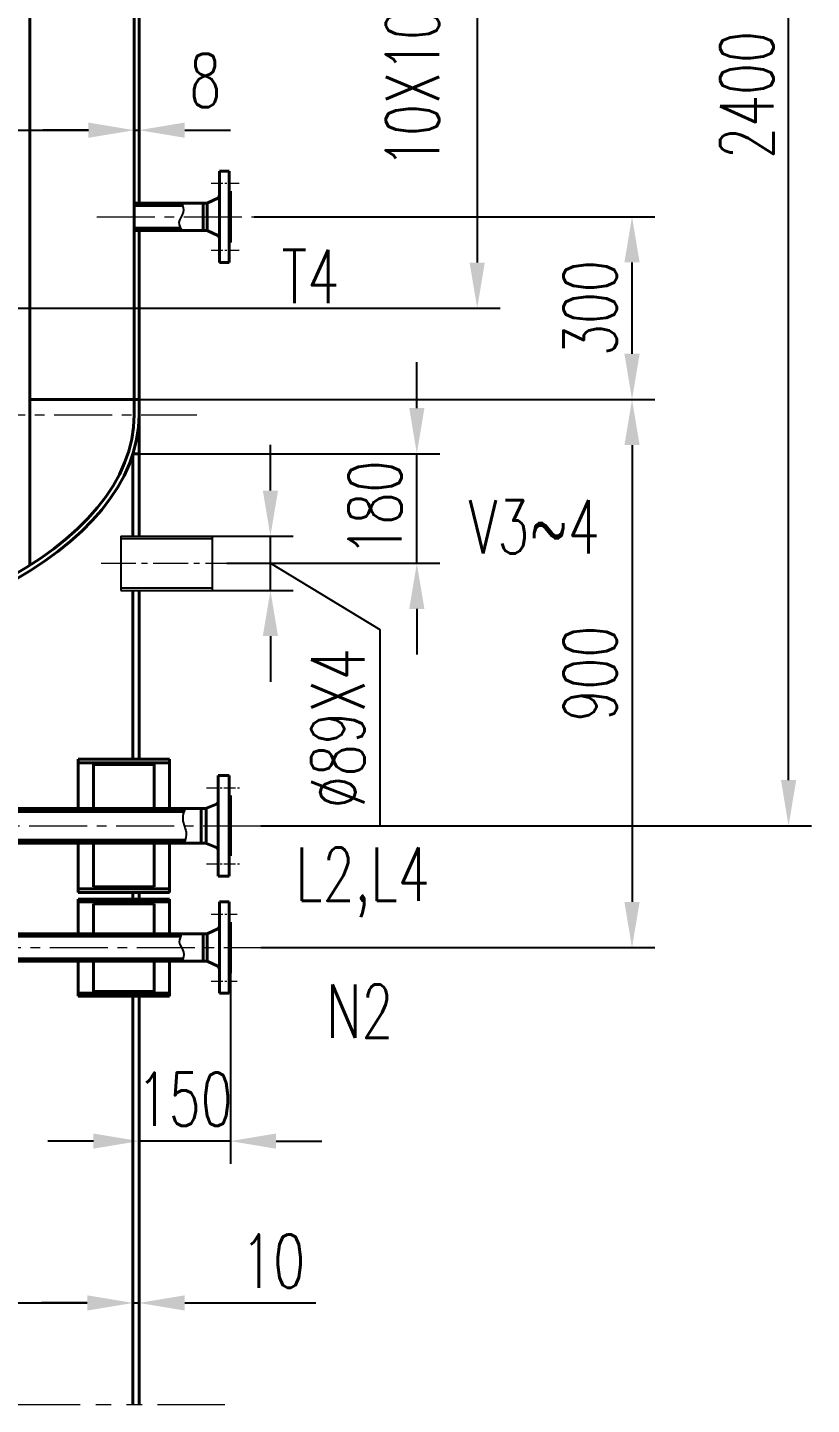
# Model space of a CAD drawing. Header units: millimetres. Extents: x -62352 to -47502, y -30131 to -9106.
# Drawn here: x -58267 to -56980, y -26354 to -24093 of the extents above; entities that cross this region are included whole.
import ezdxf
from ezdxf.enums import TextEntityAlignment as Align

# ---------------------------------------------------------------- set-up
doc = ezdxf.new("R2010")
doc.units = ezdxf.units.MM
doc.header["$PDMODE"] = 33
doc.header["$PDSIZE"] = 5
for name, pattern in [('ACAD_ISO10W100', [18, 12, -3, 0, -3]), ('ACAD_ISO12W100', [21, 12, -3, 0, -3, 0, -3]), ('CENTER2', [28.575, 19.05, -3.175, 3.175, -3.175]), ('PHANTOM2', [31.75, 15.875, -3.175, 3.175, -3.175, 3.175, -3.175])]:
    doc.linetypes.add(name, pattern=pattern)
for name, color, linetype in [('1轮廓实线层', 7, 'Continuous'), ('2细线层', 4, 'Continuous'), ('尺寸线', 4, 'Continuous'), ('文字层', 3, 'Continuous')]:
    doc.layers.add(name, color=color, linetype=linetype)
for name, color, linetype, lineweight in [('中心线', 1, 'ACAD_ISO10W100', 18), ('双点划线', 3, 'ACAD_ISO12W100', 18), ('实线', 7, 'Continuous', 40)]:
    doc.layers.add(name, color=color, linetype=linetype, lineweight=lineweight)
doc.styles.add('工程', font='romans.shx', dxfattribs={"width": 0.7, "bigfont": 'hztxt.shx'})
doc.dimstyles.new('工程25', dxfattribs={"dimscale": 25, "dimtxt": 3.5, "dimasz": 3, "dimexe": 1.5, "dimexo": 0, "dimgap": 1, "dimtad": 1, "dimzin": 12, "dimdsep": 46, "dimtxsty": '工程', "dimcen": 0, "dimazin": 2, "dimtp": 0.5, "dimtm": 0.5, "dimtfac": 1, "dimtmove": 0, "dimatfit": 3, "dimfxl": 0, "dimarcsym": 0})

# ---------------------------------------------------------------- blocks, each defined once
blk = doc.blocks.new('*D137')
at = {"layer": '2细线层', "color": 0, "lineweight": -2}
for p, q in [((-58084.4, -24703.3), (-57237.5, -24703.3)), ((-57275, -24778.3), (-57275, -25528.3)), ((-57884.2, -25603.3), (-57237.5, -25603.3))]:
    blk.add_line(p, q, dxfattribs=at)
at = {"layer": '2细线层', "color": 0}
for points in [[(-57287.5, -24778.3), (-57262.5, -24778.3), (-57275, -24703.3)], [(-57287.5, -25528.3), (-57262.5, -25528.3), (-57275, -25603.3)]]:
    blk.add_solid(points, dxfattribs=at)
at = {"layer": 'Defpoints', "color": 0}
for p in [(-58084.4, -24703.3), (-57884.2, -25603.3), (-57275, -25603.3)]:
    blk.add_point(p, dxfattribs=at)
at = {"layer": '2细线层', "color": 0, "insert": (-57343.8, -25153.3), "char_height": 87.5, "attachment_point": 5, "rotation": 90, "style": '工程'}
blk.add_mtext('900', dxfattribs=at)
blk = doc.blocks.new('*D150')
at = {"layer": '2细线层', "color": 0, "lineweight": -2}
for p, q in [((-57628.3, -24717.3), (-57628.3, -24642.3)), ((-58084.4, -24792.3), (-57590.8, -24792.3)), ((-57628.3, -24972.3), (-57628.3, -24792.3)), ((-57940.4, -24972.3), (-57590.8, -24972.3)), ((-57628.3, -25047.3), (-57628.3, -25122.3))]:
    blk.add_line(p, q, dxfattribs=at)
at = {"layer": '2细线层', "color": 0}
for points in [[(-57640.8, -24717.3), (-57615.8, -24717.3), (-57628.3, -24792.3)], [(-57640.8, -25047.3), (-57615.8, -25047.3), (-57628.3, -24972.3)]]:
    blk.add_solid(points, dxfattribs=at)
at = {"layer": 'Defpoints', "color": 0}
for p in [(-58084.4, -24792.3), (-57628.3, -24792.3), (-57940.4, -24972.3)]:
    blk.add_point(p, dxfattribs=at)
at = {"layer": '2细线层', "color": 0, "insert": (-57697, -24882.3), "char_height": 87.5, "attachment_point": 5, "rotation": 90, "style": '工程'}
blk.add_mtext('180', dxfattribs=at)
blk = doc.blocks.new('*D153')
at = {"layer": 'Defpoints', "color": 0}
for p in [(-59690.4, -26186.8), (-58094.4, -26186.8), (-58094.4, -26186.8)]:
    blk.add_point(p, dxfattribs=at)
at = {"layer": '尺寸线', "color": 0, "lineweight": -2}
for p, q in [((-58094.4, -26186.8), (-58094.4, -26149.3)), ((-59690.4, -26186.8), (-59690.4, -26224.3)), ((-59615.4, -26186.8), (-58169.4, -26186.8))]:
    blk.add_line(p, q, dxfattribs=at)
at = {"layer": '尺寸线', "color": 0}
for points in [[(-59615.4, -26174.3), (-59615.4, -26199.3), (-59690.4, -26186.8)], [(-58169.4, -26174.3), (-58169.4, -26199.3), (-58094.4, -26186.8)]]:
    blk.add_solid(points, dxfattribs=at)
at = {"layer": '尺寸线', "color": 0, "insert": (-58892.4, -26118.1), "char_height": 87.5, "attachment_point": 5, "style": '工程'}
blk.add_mtext('%%C1596', dxfattribs=at)
blk = doc.blocks.new('*D154')
at = {"layer": 'Defpoints', "color": 0}
for p in [(-58094.4, -26149.3), (-58084.4, -26149.3), (-58084.4, -26186.8)]:
    blk.add_point(p, dxfattribs=at)
at = {"layer": '尺寸线', "color": 0, "lineweight": -2}
for p, q in [((-58094.4, -26149.3), (-58094.4, -26224.3)), ((-58084.4, -26149.3), (-58084.4, -26224.3)), ((-58169.4, -26186.8), (-58244.4, -26186.8)), ((-58094.4, -26186.8), (-58084.4, -26186.8)), ((-58009.4, -26186.8), (-57794, -26186.8))]:
    blk.add_line(p, q, dxfattribs=at)
at = {"layer": '尺寸线', "color": 0}
for points in [[(-58169.4, -26174.3), (-58169.4, -26199.3), (-58094.4, -26186.8)], [(-58009.4, -26174.3), (-58009.4, -26199.3), (-58084.4, -26186.8)]]:
    blk.add_solid(points, dxfattribs=at)
at = {"layer": '尺寸线', "color": 0, "insert": (-57864.2, -26118.1), "char_height": 87.5, "attachment_point": 5, "style": '工程'}
blk.add_mtext('10', dxfattribs=at)
blk = doc.blocks.new('*D164')
at = {"layer": 'Defpoints', "color": 0}
for p in [(-57895.2, -24403.3), (-57275, -24403.3), (-58084.4, -24703.3)]:
    blk.add_point(p, dxfattribs=at)
at = {"layer": '尺寸线', "color": 0, "lineweight": -2}
for p, q in [((-57895.2, -24403.3), (-57237.5, -24403.3)), ((-57275, -24628.3), (-57275, -24478.3)), ((-58084.4, -24703.3), (-57237.5, -24703.3))]:
    blk.add_line(p, q, dxfattribs=at)
at = {"layer": '尺寸线', "color": 0}
for points in [[(-57287.5, -24478.3), (-57262.5, -24478.3), (-57275, -24403.3)], [(-57287.5, -24628.3), (-57262.5, -24628.3), (-57275, -24703.3)]]:
    blk.add_solid(points, dxfattribs=at)
at = {"layer": '尺寸线', "color": 0, "insert": (-57343.8, -24553.3), "char_height": 87.5, "attachment_point": 5, "rotation": 90, "style": '工程'}
blk.add_mtext('300', dxfattribs=at)
blk = doc.blocks.new('*D165')
at = {"layer": 'Defpoints', "color": 0}
for p in [(-58342.4, -23553.3), (-58342.4, -24553.5), (-57529.2, -24553.5)]:
    blk.add_point(p, dxfattribs=at)
at = {"layer": '尺寸线', "color": 0, "lineweight": -2}
for p, q in [((-58342.4, -23553.3), (-57491.7, -23553.3)), ((-57529.2, -23628.3), (-57529.2, -24478.5)), ((-58342.4, -24553.5), (-57491.7, -24553.5))]:
    blk.add_line(p, q, dxfattribs=at)
at = {"layer": '尺寸线', "color": 0}
for points in [[(-57541.7, -23628.3), (-57516.7, -23628.3), (-57529.2, -23553.3)], [(-57541.7, -24478.5), (-57516.7, -24478.5), (-57529.2, -24553.5)]]:
    blk.add_solid(points, dxfattribs=at)
at = {"layer": '尺寸线', "color": 0, "insert": (-57620.9, -23989.8), "char_height": 87.5, "attachment_point": 5, "rotation": 90, "style": '工程'}
blk.add_mtext('10X100(=1000)', dxfattribs=at)
blk = doc.blocks.new('*D179')
at = {"layer": 'Defpoints', "color": 0}
for p in [(-58092.4, -24261.1), (-59692.4, -24382.9), (-58092.4, -24380.8)]:
    blk.add_point(p, dxfattribs=at)
at = {"layer": '尺寸线', "color": 0, "lineweight": -2}
for p, q in [((-59692.4, -24382.9), (-59692.4, -24223.6)), ((-58092.4, -24380.8), (-58092.4, -24223.6)), ((-59617.4, -24261.1), (-58167.4, -24261.1))]:
    blk.add_line(p, q, dxfattribs=at)
at = {"layer": '尺寸线', "color": 0}
for points in [[(-59617.4, -24248.6), (-59617.4, -24273.6), (-59692.4, -24261.1)], [(-58167.4, -24248.6), (-58167.4, -24273.6), (-58092.4, -24261.1)]]:
    blk.add_solid(points, dxfattribs=at)
at = {"layer": '尺寸线', "color": 0, "insert": (-58892.4, -24192.3), "char_height": 87.5, "attachment_point": 5, "style": '工程'}
blk.add_mtext('%%c1600', dxfattribs=at)
blk = doc.blocks.new('*D180')
at = {"layer": 'Defpoints', "color": 0}
for p in [(-58092.4, -24237.2), (-58084.4, -24261.1), (-58084.4, -24324.1)]:
    blk.add_point(p, dxfattribs=at)
at = {"layer": '尺寸线', "color": 0, "lineweight": -2}
for p, q in [((-58092.4, -24237.2), (-58092.4, -24298.6)), ((-58084.4, -24324.1), (-58084.4, -24223.6)), ((-58167.4, -24261.1), (-58242.4, -24261.1)), ((-58092.4, -24261.1), (-58084.4, -24261.1)), ((-58009.4, -24261.1), (-57934.4, -24261.1))]:
    blk.add_line(p, q, dxfattribs=at)
at = {"layer": '尺寸线', "color": 0}
for points in [[(-58167.4, -24248.6), (-58167.4, -24273.6), (-58092.4, -24261.1)], [(-58009.4, -24248.6), (-58009.4, -24273.6), (-58084.4, -24261.1)]]:
    blk.add_solid(points, dxfattribs=at)
at = {"layer": '尺寸线', "color": 0, "insert": (-57975.7, -24179.3), "char_height": 87.5, "attachment_point": 5, "style": '工程'}
blk.add_mtext('8', dxfattribs=at)
blk = doc.blocks.new('*D182')
at = {"layer": 'Defpoints', "color": 0}
for p in [(-57934.4, -25645.3), (-58084.4, -25824.7), (-58084.4, -25921.1)]:
    blk.add_point(p, dxfattribs=at)
at = {"layer": '尺寸线', "color": 0, "lineweight": -2}
for p, q in [((-57934.4, -25645.3), (-57934.4, -25958.6)), ((-58084.4, -25824.7), (-58084.4, -25958.6)), ((-58159.4, -25921.1), (-58234.4, -25921.1)), ((-57934.4, -25921.1), (-58084.4, -25921.1)), ((-57859.4, -25921.1), (-57784.4, -25921.1))]:
    blk.add_line(p, q, dxfattribs=at)
at = {"layer": '尺寸线', "color": 0}
for points in [[(-58159.4, -25908.6), (-58159.4, -25933.6), (-58084.4, -25921.1)], [(-57859.4, -25908.6), (-57859.4, -25933.6), (-57934.4, -25921.1)]]:
    blk.add_solid(points, dxfattribs=at)
at = {"layer": '尺寸线', "color": 0, "insert": (-58009.4, -25852.4), "char_height": 87.5, "attachment_point": 5, "style": '工程'}
blk.add_mtext('150', dxfattribs=at)
blk = doc.blocks.new('*D186')
at = {"layer": '2细线层', "color": 0, "lineweight": -2}
for p, q in [((-57868.7, -24852.8), (-57868.7, -24777.8)), ((-57964.4, -24927.8), (-57831.2, -24927.8)), ((-57868.7, -25016.8), (-57868.7, -24927.8)), ((-57868.7, -25016.8), (-57868.7, -24927.8)), ((-57868.7, -24972.3), (-57689.3, -25081)), ((-57964.4, -25016.8), (-57831.2, -25016.8)), ((-57868.7, -25091.8), (-57868.7, -25166.8)), ((-57689.3, -25081), (-57689.3, -25405.2))]:
    blk.add_line(p, q, dxfattribs=at)
at = {"layer": '2细线层', "color": 0}
for points in [[(-57881.2, -24852.8), (-57856.2, -24852.8), (-57868.7, -24927.8)], [(-57881.2, -25091.8), (-57856.2, -25091.8), (-57868.7, -25016.8)]]:
    blk.add_solid(points, dxfattribs=at)
at = {"layer": 'Defpoints', "color": 0}
for p in [(-57964.4, -24927.8), (-57868.7, -24927.8), (-57964.4, -25016.8)]:
    blk.add_point(p, dxfattribs=at)
at = {"layer": '2细线层', "color": 0, "insert": (-57758, -25243.1), "char_height": 87.5, "attachment_point": 5, "rotation": 90, "style": '工程'}
blk.add_mtext('%%C89X4', dxfattribs=at)
blk = doc.blocks.new('*D187')
at = {"layer": 'Defpoints', "color": 0}
for p in [(-57889.6, -23003.3), (-57017.9, -23003.3), (-57884.2, -25403.3)]:
    blk.add_point(p, dxfattribs=at)
at = {"layer": '尺寸线', "color": 0, "lineweight": -2}
for p, q in [((-57889.6, -23003.3), (-56980.4, -23003.3)), ((-57017.9, -25328.3), (-57017.9, -23078.3)), ((-57884.2, -25403.3), (-56980.4, -25403.3))]:
    blk.add_line(p, q, dxfattribs=at)
at = {"layer": '尺寸线', "color": 0}
for points in [[(-57030.4, -23078.3), (-57005.4, -23078.3), (-57017.9, -23003.3)], [(-57030.4, -25328.3), (-57005.4, -25328.3), (-57017.9, -25403.3)]]:
    blk.add_solid(points, dxfattribs=at)
at = {"layer": '尺寸线', "color": 0, "insert": (-57086.6, -24203.3), "char_height": 87.5, "attachment_point": 5, "rotation": 90, "style": '工程'}
blk.add_mtext('2400', dxfattribs=at)

msp = doc.modelspace()

# ---------------------------------------------------------------- linework, layer by layer
at = {"layer": '1轮廓实线层'}
for p, q in [((-58114.383, -24927.804), (-57964.383, -24927.804)), ((-58114.383, -24927.804), (-58114.383, -25016.804)), ((-58114.383, -24931.804), (-57964.383, -24931.804)), ((-57964.383, -24927.804), (-57964.383, -25016.804)), ((-58114.383, -25012.804), (-57964.383, -25012.804)), ((-58114.383, -25016.804), (-57964.383, -25016.804))]:
    msp.add_line(p, q, dxfattribs=at)
at = {"layer": '2细线层'}
for points in [[(-58013.68, -24425.812), (-58018.462, -24412.869), (-58011.285, -24395.776), (-58014.077, -24380.812)], [(-58008.823, -25374.812), (-58012.762, -25392.021), (-58007.232, -25413.679), (-58009.53, -25431.812)], [(-58013.68, -25580.812), (-58018.462, -25593.756), (-58011.285, -25610.849), (-58014.077, -25625.812)]]:
    msp.add_spline(points, degree=3, dxfattribs=at)
at = {"layer": '中心线', "linetype": 'CENTER2'}
for p, q in [((-57965.853, -24348.312), (-57920.15, -24348.312)), ((-57965.853, -24458.312), (-57920.15, -24458.312)), ((-57973.497, -25340.812), (-57919.479, -25340.812)), ((-57973.497, -25465.812), (-57919.479, -25465.812)), ((-57965.853, -25548.312), (-57923.202, -25548.312)), ((-57965.853, -25658.312), (-57923.202, -25658.312))]:
    msp.add_line(p, q, dxfattribs=at)
at = {"layer": '中心线', "linetype": 'CENTER2', "ltscale": 5}
for p, q in [((-58153.962, -24403.312), (-57895.237, -24403.312)), ((-59795.388, -24728.312), (-57989.379, -24728.312)), ((-58979.016, -25403.312), (-57884.222, -25403.312)), ((-58802.383, -25603.312), (-57884.222, -25603.312))]:
    msp.add_line(p, q, dxfattribs=at)
at = {"layer": '中心线', "linetype": 'CENTER2', "ltscale": 3}
msp.add_line((-58146.835, -24972.304), (-57940.44, -24972.304), dxfattribs=at)
at = {"layer": '双点划线', "linetype": 'PHANTOM2', "ltscale": 8}
msp.add_line((-59831.966, -26353.512), (-57943.336, -26353.512), dxfattribs=at)
at = {"layer": '实线'}
for p, q in [((-58092.383, -24728.312), (-58092.383, -23178.312)), ((-58084.383, -24380.812), (-58084.383, -23203.312)), ((-58084.383, -24380.812), (-58084.383, -23203.312)), ((-58263.883, -23473.312), (-58263.883, -24975.794)), ((-57952.383, -24328.312), (-57936.383, -24328.312)), ((-57952.383, -24328.312), (-57952.383, -24478.312)), ((-57936.383, -24328.312), (-57936.383, -24478.312)), ((-57971.365, -24380.329), (-57955.238, -24372.668)), ((-57936.383, -24361.312), (-57934.383, -24361.312)), ((-57934.383, -24361.312), (-57934.383, -24445.312)), ((-58092.383, -24380.812), (-57979.383, -24380.812)), ((-58092.383, -24384.812), (-58012.629, -24384.812)), ((-57979.383, -24380.812), (-57979.383, -24425.812)), ((-57979.383, -24380.812), (-57973.51, -24380.812)), ((-57972.383, -24380.812), (-57972.383, -24425.812)), ((-58092.383, -24421.812), (-58015.938, -24421.812)), ((-58092.383, -24425.812), (-57979.383, -24425.812)), ((-58084.383, -24728.312), (-58084.383, -24425.812)), ((-58084.383, -24927.804), (-58084.383, -24425.812)), ((-57979.383, -24425.812), (-57973.51, -24425.812)), ((-57971.365, -24426.296), (-57955.238, -24433.956)), ((-57934.383, -24445.312), (-57936.383, -24445.312)), ((-57952.383, -24478.312), (-57936.383, -24478.312)), ((-58092.383, -24523.337), (-58092.383, -24548.337)), ((-58084.383, -24523.337), (-58084.383, -24548.337)), ((-58263.883, -24703.312), (-58084.383, -24703.312)), ((-58094.829, -24792.304), (-58084.383, -24792.304)), ((-58094.383, -24927.804), (-58094.383, -24792.304)), ((-58094.383, -25293.812), (-58094.383, -25016.804)), ((-58084.383, -25293.812), (-58084.383, -25016.804)), ((-58184.383, -25293.812), (-58034.383, -25293.812)), ((-58184.383, -25374.812), (-58184.383, -25293.812)), ((-58184.383, -25299.812), (-58034.383, -25299.812)), ((-58034.383, -25374.812), (-58034.383, -25293.812)), ((-58159.383, -25302.812), (-58059.383, -25302.812)), ((-58159.383, -25374.812), (-58159.383, -25302.812)), ((-58059.383, -25374.812), (-58059.383, -25302.812)), ((-57954.383, -25320.812), (-57936.383, -25320.812)), ((-57954.383, -25485.812), (-57954.383, -25320.812)), ((-57936.383, -25485.812), (-57936.383, -25320.812)), ((-57973.446, -25374.414), (-57957.428, -25367.606)), ((-57934.383, -25353.812), (-57936.383, -25353.812)), ((-57934.383, -25452.812), (-57934.383, -25353.812)), ((-58881.708, -25379.812), (-58010.606, -25379.812)), ((-58873.883, -25374.812), (-57982.383, -25374.812)), ((-57982.383, -25431.812), (-57982.383, -25374.812)), ((-57982.383, -25374.812), (-57975.402, -25374.812)), ((-57974.383, -25431.812), (-57974.383, -25374.812)), ((-58881.708, -25426.812), (-58008.33, -25426.812)), ((-58873.883, -25431.812), (-57982.383, -25431.812)), ((-58184.383, -25431.812), (-58184.383, -25512.812)), ((-58159.383, -25431.812), (-58159.383, -25503.812)), ((-58059.383, -25431.812), (-58059.383, -25503.812)), ((-58034.383, -25431.812), (-58034.383, -25512.812)), ((-57982.383, -25431.812), (-57975.402, -25431.812)), ((-57973.446, -25432.211), (-57957.428, -25439.019)), ((-57936.383, -25452.812), (-57934.383, -25452.812)), ((-57954.383, -25485.812), (-57936.383, -25485.812)), ((-58184.383, -25506.812), (-58034.383, -25506.812)), ((-58184.383, -25512.812), (-58034.383, -25512.812)), ((-58184.383, -25523.812), (-58034.383, -25523.812)), ((-58184.383, -25580.812), (-58184.383, -25523.812)), ((-58159.383, -25503.812), (-58059.383, -25503.812)), ((-58094.383, -25523.812), (-58094.383, -25512.812)), ((-58084.383, -25523.812), (-58084.383, -25512.812)), ((-58034.383, -25580.812), (-58034.383, -25523.812)), ((-58184.383, -25528.312), (-58034.383, -25528.312)), ((-58159.383, -25531.312), (-58059.383, -25531.312)), ((-58159.383, -25580.812), (-58159.383, -25531.312)), ((-58059.383, -25580.812), (-58059.383, -25531.312)), ((-57952.383, -25528.312), (-57936.383, -25528.312)), ((-57952.383, -25678.312), (-57952.383, -25528.312)), ((-57936.383, -25678.312), (-57936.383, -25528.312)), ((-57934.383, -25561.312), (-57936.383, -25561.312)), ((-57934.383, -25645.312), (-57934.383, -25561.312)), ((-58802.383, -25580.812), (-57979.383, -25580.812)), ((-58802.383, -25584.812), (-58015.938, -25584.812)), ((-57979.383, -25625.812), (-57979.383, -25580.812)), ((-57979.383, -25580.812), (-57973.51, -25580.812)), ((-57972.383, -25625.812), (-57972.383, -25580.812)), ((-57971.365, -25580.329), (-57955.238, -25572.668)), ((-58802.383, -25621.812), (-58012.629, -25621.812)), ((-58802.383, -25625.812), (-57979.383, -25625.812)), ((-58184.383, -25682.812), (-58184.383, -25625.812)), ((-58159.383, -25625.812), (-58159.383, -25675.312)), ((-58059.383, -25625.812), (-58059.383, -25675.312)), ((-58034.383, -25682.812), (-58034.383, -25625.812)), ((-57979.383, -25625.812), (-57973.51, -25625.812)), ((-57971.365, -25626.296), (-57955.238, -25633.956)), ((-57936.383, -25645.312), (-57934.383, -25645.312)), ((-58184.383, -25678.312), (-58034.383, -25678.312)), ((-58184.383, -25682.812), (-58034.383, -25682.812)), ((-58159.383, -25675.312), (-58059.383, -25675.312)), ((-58094.383, -26353.512), (-58094.383, -25682.812)), ((-58084.383, -26353.512), (-58084.383, -25682.812)), ((-57952.383, -25678.312), (-57936.383, -25678.312))]:
    msp.add_line(p, q, dxfattribs=at)
for centre, start, end in [((-57957.383, -24368.152), 295.407718, 0), ((-57973.51, -24375.812), 270, 295.407718), ((-57973.51, -24430.812), 64.592282, 90), ((-57957.383, -24438.473), 0, 64.592282), ((-57959.383, -25363.005), 293.025492, 0), ((-57975.402, -25369.812), 270, 293.025492), ((-57975.402, -25436.812), 66.974508, 90), ((-57959.383, -25443.62), 0, 66.974508), ((-57957.383, -25568.152), 295.407718, 0), ((-57973.51, -25575.812), 270, 295.407718), ((-57973.51, -25630.812), 64.592282, 90), ((-57957.383, -25638.473), 0, 64.592282)]:
    msp.add_arc(centre, 5, start, end, dxfattribs=at)
for major_axis, ratio, start_param in [((808, 0), 0.5049505, 4.74023912), ((800, 0), 0.5, 4.74051769)]:
    msp.add_ellipse((-58892.383, -24728.312), major_axis=major_axis, ratio=ratio, start_param=start_param, end_param=6.28318531, dxfattribs=at)

# ---------------------------------------------------------------- texts
at = {"layer": '文字层', "style": '工程', "width": 0.7}
for s, p in [('T4', (-57802.991, -24501.251)), ('V3~4', (-57435.522, -24912.512)), ('L2,L4', (-57717.447, -25496.086)), ('N2', (-57721.907, -25707.912))]:
    msp.add_text(s, height=87.5, dxfattribs=at).set_placement(p, align=Align.MIDDLE)

# ---------------------------------------------------------------- dimensions: what is measured, and where the dimension line sits
at = {"layer": '2细线层'}
dim = msp.add_linear_dim(base=(-57628.285, -24792.304), p1=(-57940.44, -24972.304), p2=(-58084.383, -24792.304), angle=90, dimstyle='工程25', dxfattribs=at)
dim.commit()
dim.dimension.update_dxf_attribs({"geometry": '*D150', "text_midpoint": (-57628.285, -24882.304), "dimtype": 160})
dim = msp.add_linear_dim(base=(-57275.017, -25603.312), p1=(-58084.383, -24703.312), p2=(-57884.222, -25603.312), angle=90, dimstyle='工程25', dxfattribs=at)
dim.commit()
dim.dimension.update_dxf_attribs({"geometry": '*D137', "text_midpoint": (-57343.767, -25153.312)})
dim = msp.add_linear_dim(base=(-57868.745, -24927.804), p1=(-57964.383, -25016.804), p2=(-57964.383, -24927.804), angle=90, text='%%C89X4', dimstyle='工程25', override={"dimtmove": 1}, dxfattribs=at)
dim.commit()
dim.dimension.update_dxf_attribs({"geometry": '*D186', "text_midpoint": (-57689.28, -25105.991), "dimtype": 160})
at = {"layer": '尺寸线'}
for base, p1, p2, picture, middle in [((-57017.865, -23003.312), (-57884.222, -25403.312), (-57889.564, -23003.312), '*D187', (-57086.615, -24203.312)), ((-57275.017, -24403.312), (-58084.383, -24703.312), (-57895.237, -24403.312), '*D164', (-57343.767, -24553.312))]:
    dim = msp.add_linear_dim(base=base, p1=p1, p2=p2, angle=90, dimstyle='工程25', dxfattribs=at)
    dim.commit()
    dim.dimension.update_dxf_attribs({"geometry": picture, "text_midpoint": middle})
dim = msp.add_linear_dim(base=(-57529.186, -24553.519), p1=(-58342.383, -23553.312), p2=(-58342.383, -24553.519), angle=90, text='10X100(=1000)', dimstyle='工程25', dxfattribs=at)
dim.commit()
dim.dimension.update_dxf_attribs({"geometry": '*D165', "text_midpoint": (-57529.186, -23989.811), "dimtype": 160})
dim = msp.add_linear_dim(base=(-58084.383, -24261.082), p1=(-58092.383, -24237.198), p2=(-58084.383, -24324.115), dimstyle='工程25', override={"dimtmove": 2}, dxfattribs=at)
dim.commit()
dim.dimension.update_dxf_attribs({"geometry": '*D180', "text_midpoint": (-57975.699, -24179.317), "dimtype": 160})
for base, p1, p2, text, picture, middle in [((-58092.383, -24261.082), (-59692.383, -24382.877), (-58092.383, -24380.812), '%%c1600', '*D179', (-58892.383, -24192.332)), ((-58094.383, -26186.803), (-59690.383, -26186.803), (-58094.383, -26186.803), '%%C1596', '*D153', (-58892.383, -26118.053))]:
    dim = msp.add_linear_dim(base=base, p1=p1, p2=p2, text=text, dimstyle='工程25', dxfattribs=at)
    dim.commit()
    dim.dimension.update_dxf_attribs({"geometry": picture, "text_midpoint": middle})
dim = msp.add_linear_dim(base=(-58084.383, -25921.142), p1=(-57934.383, -25645.312), p2=(-58084.383, -25824.684), dimstyle='工程25', dxfattribs=at)
dim.commit()
dim.dimension.update_dxf_attribs({"geometry": '*D182', "text_midpoint": (-58009.383, -25921.142), "dimtype": 160})
dim = msp.add_linear_dim(base=(-58084.383, -26186.803), p1=(-58094.383, -26149.303), p2=(-58084.383, -26149.303), dimstyle='工程25', dxfattribs=at)
dim.commit()
dim.dimension.update_dxf_attribs({"geometry": '*D154', "text_midpoint": (-57864.175, -26118.053)})

doc.saveas('drawing.dxf')
